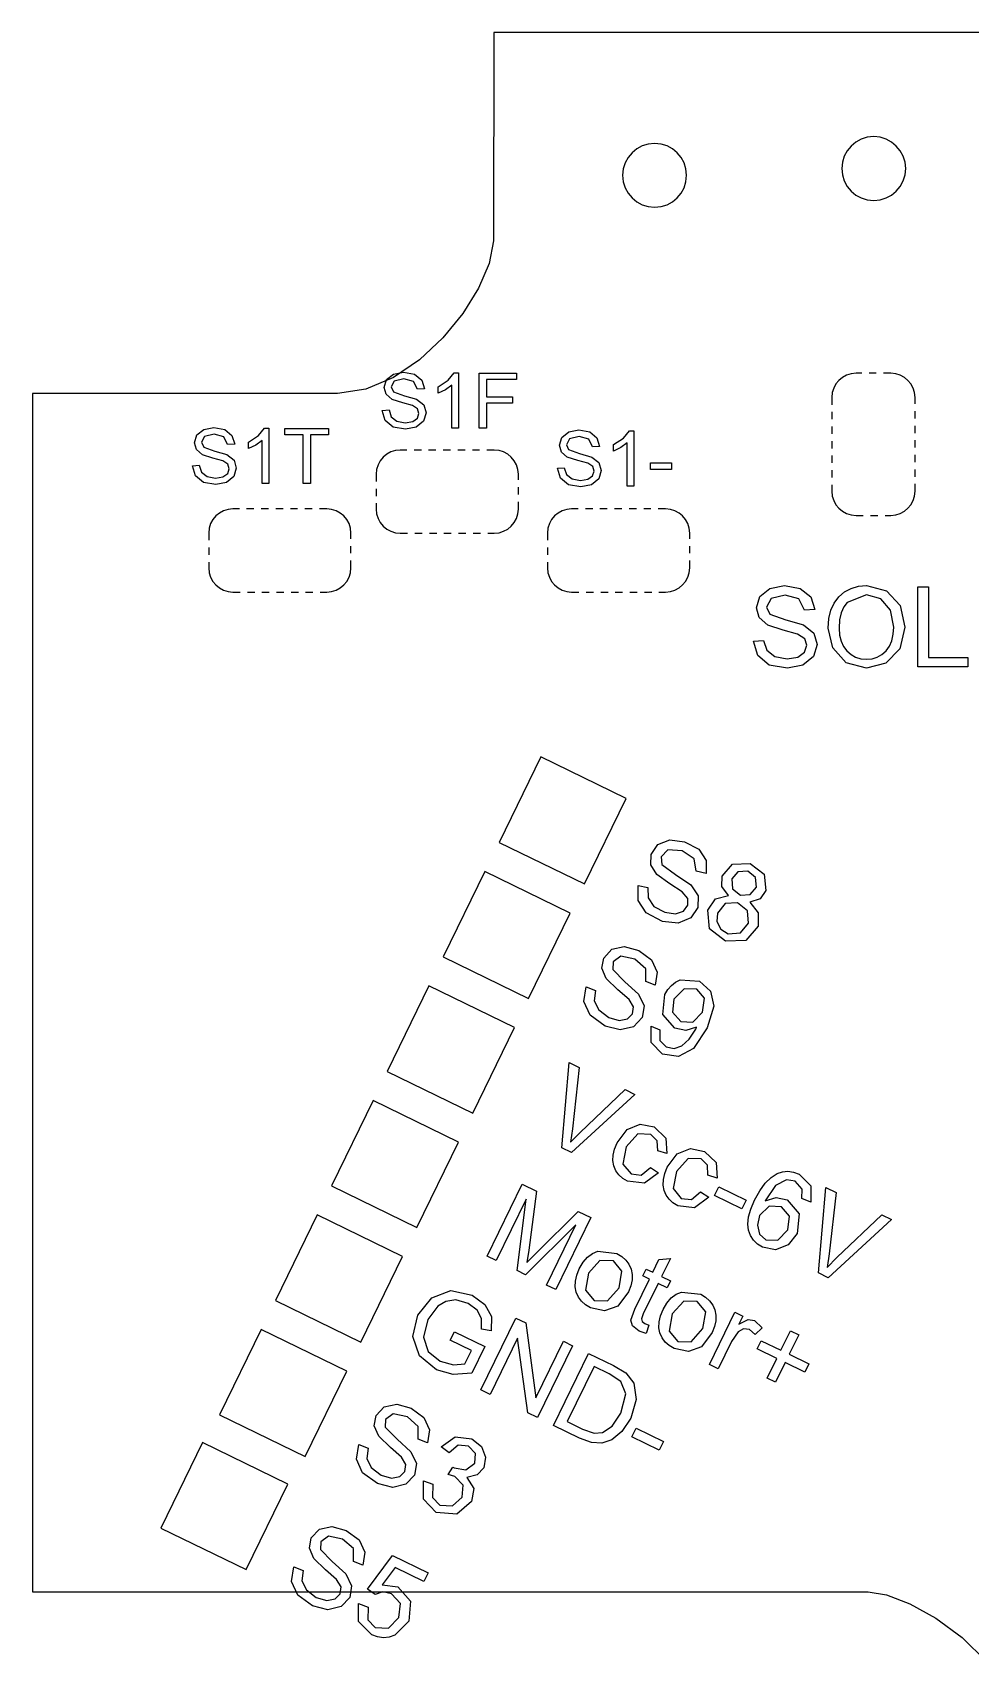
# Model space of a CAD drawing. Extents: x -47.9 to 47.9, y -14.2 to 14.3.
# Drawn here: x -47.94 to -35.06, y -9.51 to 12.88 of the extents above; entities that cross this region are included whole.
import ezdxf

# ---------------------------------------------------------------- set-up
doc = ezdxf.new("R2010")
doc.units = 0
for name, pattern in [('NEW_LINE2', [0.2, 0.1, -0.1]), ('NEW_LINE3', [0.2, 0.1, -0.1]), ('NEW_LINE4', [0.2, 0.1, -0.1]), ('NEW_LINE7', [0.2, 0.1, -0.1]), ('NEW_LINE8', [0.2, 0.1, -0.1]), ('NEW_LINE9', [0.2, 0.1, -0.1])]:
    doc.linetypes.add(name, pattern=pattern)
doc.layers.add('CAPA_1', color=7, linetype='CONTINUOUS')

msp = doc.modelspace()

# ---------------------------------------------------------------- linework, layer by layer
at = {"layer": 'CAPA_1', "color": 251}
msp.add_lwpolyline([(-24.576, 12.8772), (-41.6056, 12.8772), (-41.6116, 10.0125), (-41.6704, 9.7043), (-41.8137, 9.3643), (-42.0291, 9.0151), (-42.3042, 8.679), (-42.6267, 8.3785), (-42.9842, 8.1363), (-43.3643, 7.9746), (-43.7546, 7.9161), (-43.7546, 7.9161), (-43.8245, 7.9175), (-47.9417, 7.9147), (-47.9417, -8.5569), (-36.4625, -8.5569), (-36.211, -8.5996), (-35.8911, -8.7231), (-35.5342, -8.9211), (-35.1718, -9.1869), (-34.8352, -9.514)], dxfattribs=at)
at = {"layer": 'CAPA_1', "color": 251, "linetype": 'NEW_LINE3'}
msp.add_lwpolyline([(-36.3856, 11.4465), (-36.474, 11.4376), (-36.5563, 11.412), (-36.6308, 11.3716), (-36.6958, 11.318), (-36.7494, 11.2531), (-36.7898, 11.1786), (-36.8154, 11.0962), (-36.8243, 11.0078), (-36.8154, 10.9194), (-36.7898, 10.8371), (-36.7494, 10.7626), (-36.6958, 10.6977), (-36.6308, 10.6441), (-36.5563, 10.6037), (-36.474, 10.5781), (-36.3856, 10.5692), (-36.2972, 10.5781), (-36.2149, 10.6037), (-36.1404, 10.6441), (-36.0754, 10.6977), (-36.0218, 10.7626), (-35.9814, 10.8371), (-35.9558, 10.9194), (-35.9469, 11.0078), (-35.9558, 11.0962), (-35.9814, 11.1786), (-36.0218, 11.2531), (-36.0754, 11.318), (-36.1404, 11.3716), (-36.2149, 11.412), (-36.2972, 11.4376), (-36.3856, 11.4465)], close=True, dxfattribs=at)
at = {"layer": 'CAPA_1', "color": 251, "linetype": 'NEW_LINE4'}
msp.add_lwpolyline([(-39.3965, 11.3535), (-39.4849, 11.3446), (-39.5672, 11.319), (-39.6417, 11.2786), (-39.7067, 11.225), (-39.7603, 11.16), (-39.8007, 11.0855), (-39.8263, 11.0032), (-39.8352, 10.9148), (-39.8263, 10.8264), (-39.8007, 10.7441), (-39.7603, 10.6696), (-39.7067, 10.6046), (-39.6417, 10.551), (-39.5672, 10.5106), (-39.4849, 10.485), (-39.3965, 10.4761), (-39.3081, 10.485), (-39.2257, 10.5106), (-39.1512, 10.551), (-39.0863, 10.6046), (-39.0327, 10.6696), (-38.9923, 10.7441), (-38.9667, 10.8264), (-38.9578, 10.9148), (-38.9667, 11.0032), (-38.9923, 11.0855), (-39.0327, 11.16), (-39.0863, 11.225), (-39.1512, 11.2786), (-39.2257, 11.319), (-39.3081, 11.3446), (-39.3965, 11.3535)], close=True, dxfattribs=at)
at = {"layer": 'CAPA_1', "color": 253}
for points in [[(-43.1391, 7.681), (-43.0449, 7.6895), (-43.0137, 7.5956), (-42.9375, 7.5364), (-42.8213, 7.5138), (-42.72, 7.5309), (-42.6548, 7.578), (-42.6333, 7.6429), (-42.6539, 7.705), (-42.7221, 7.7496), (-42.8571, 7.7865), (-43.0033, 7.8338), (-43.0839, 7.9045), (-43.1105, 7.9989), (-43.0779, 8.1063), (-42.9828, 8.1821), (-42.8439, 8.208), (-42.6953, 8.1809), (-42.5964, 8.101), (-42.5592, 7.9816), (-42.6555, 7.9742), (-42.7079, 8.0825), (-42.84, 8.1191), (-42.9726, 8.0858), (-43.0142, 8.0054), (-42.9848, 7.9382), (-42.8336, 7.8842), (-42.6659, 7.8359), (-42.5683, 7.7588), (-42.5369, 7.6514), (-42.5715, 7.5376), (-42.6708, 7.4545), (-42.8167, 7.4249), (-42.9887, 7.4549), (-43.0975, 7.545), (-43.1391, 7.681)], [(-42.0882, 7.4376), (-42.1813, 7.4376), (-42.1813, 8.0306), (-42.2695, 7.9664), (-42.3676, 7.9184), (-42.3676, 8.0084), (-42.2311, 8.0973), (-42.1482, 8.1985), (-42.0882, 8.1985), (-42.0882, 7.4376)], [(-41.8065, 7.4376), (-41.8065, 8.1953), (-41.2954, 8.1953), (-41.2954, 8.1064), (-41.706, 8.1064), (-41.706, 7.8704), (-41.3504, 7.8704), (-41.3504, 7.7815), (-41.706, 7.7815), (-41.706, 7.4376), (-41.8065, 7.4376)], [(-45.7454, 6.9203), (-45.6512, 6.9288), (-45.62, 6.8349), (-45.5438, 6.7757), (-45.4276, 6.7531), (-45.3263, 6.7702), (-45.2611, 6.8173), (-45.2396, 6.8822), (-45.2602, 6.9443), (-45.3284, 6.9889), (-45.4634, 7.0258), (-45.6096, 7.0731), (-45.6902, 7.1438), (-45.7168, 7.2382), (-45.6842, 7.3456), (-45.5891, 7.4214), (-45.4502, 7.4473), (-45.3016, 7.4202), (-45.2027, 7.3403), (-45.1655, 7.2209), (-45.2618, 7.2135), (-45.3142, 7.3218), (-45.4463, 7.3584), (-45.5789, 7.3251), (-45.6205, 7.2447), (-45.5911, 7.1775), (-45.4399, 7.1235), (-45.2722, 7.0752), (-45.1746, 6.9981), (-45.1432, 6.8907), (-45.1778, 6.7769), (-45.2771, 6.6938), (-45.423, 6.6642), (-45.595, 6.6942), (-45.7038, 6.7843), (-45.7454, 6.9203)], [(-44.6945, 6.6769), (-44.7876, 6.6769), (-44.7876, 7.2699), (-44.8758, 7.2057), (-44.9739, 7.1577), (-44.9739, 7.2477), (-44.8374, 7.3366), (-44.7545, 7.4378), (-44.6945, 7.4378), (-44.6945, 6.6769)], [(-44.2255, 6.6769), (-44.2255, 7.3457), (-44.4753, 7.3457), (-44.4753, 7.4346), (-43.8752, 7.4346), (-43.8752, 7.3457), (-44.125, 7.3457), (-44.125, 6.6769), (-44.2255, 6.6769)], [(-40.7317, 6.8872), (-40.6375, 6.8957), (-40.6063, 6.8018), (-40.5301, 6.7426), (-40.4139, 6.72), (-40.3126, 6.7371), (-40.2474, 6.7842), (-40.2259, 6.8491), (-40.2465, 6.9112), (-40.3147, 6.9558), (-40.4497, 6.9927), (-40.5959, 7.04), (-40.6765, 7.1107), (-40.7031, 7.2051), (-40.6705, 7.3125), (-40.5754, 7.3883), (-40.4365, 7.4142), (-40.2879, 7.3871), (-40.189, 7.3072), (-40.1518, 7.1878), (-40.2481, 7.1804), (-40.3005, 7.2887), (-40.4326, 7.3253), (-40.5652, 7.292), (-40.6068, 7.2116), (-40.5774, 7.1444), (-40.4262, 7.0904), (-40.2585, 7.0421), (-40.1609, 6.965), (-40.1295, 6.8576), (-40.1641, 6.7438), (-40.2634, 6.6607), (-40.4093, 6.6311), (-40.5813, 6.6611), (-40.6901, 6.7512), (-40.7317, 6.8872)], [(-39.6808, 6.6438), (-39.7739, 6.6438), (-39.7739, 7.2368), (-39.8621, 7.1726), (-39.9602, 7.1246), (-39.9602, 7.2146), (-39.8237, 7.3035), (-39.7408, 7.4047), (-39.6808, 7.4047), (-39.6808, 6.6438)], [(-39.4531, 6.8713), (-39.4531, 6.9645), (-39.1652, 6.9645), (-39.1652, 6.8713), (-39.4531, 6.8713)], [(-38.0383, 4.5101), (-37.9017, 4.5224), (-37.8564, 4.3863), (-37.7459, 4.3004), (-37.5773, 4.2676), (-37.4305, 4.2924), (-37.3358, 4.3607), (-37.3046, 4.4549), (-37.3345, 4.5449), (-37.4335, 4.6096), (-37.6292, 4.6631), (-37.8413, 4.7317), (-37.9582, 4.8342), (-37.9969, 4.9711), (-37.9495, 5.1269), (-37.8116, 5.2369), (-37.6101, 5.2745), (-37.3947, 5.2351), (-37.2511, 5.1192), (-37.1972, 4.946), (-37.3368, 4.9353), (-37.4128, 5.0924), (-37.6044, 5.1456), (-37.7968, 5.0972), (-37.8572, 4.9806), (-37.8145, 4.8831), (-37.5952, 4.8048), (-37.3519, 4.7347), (-37.2105, 4.6229), (-37.1649, 4.4671), (-37.2151, 4.3021), (-37.3591, 4.1817), (-37.5707, 4.1387), (-37.8201, 4.1822), (-37.9779, 4.3129), (-38.0383, 4.5101)], [(-37.0114, 4.692), (-37.0022, 4.8212), (-36.9746, 4.9357), (-36.9286, 5.0353), (-36.8643, 5.12), (-36.7855, 5.1876), (-36.6961, 5.2359), (-36.5959, 5.2649), (-36.485, 5.2745), (-36.2105, 5.2019), (-36.0242, 4.9992), (-35.96, 4.7048), (-36.0276, 4.406), (-36.2186, 4.2065), (-36.4857, 4.1387), (-36.7633, 4.2136), (-36.9485, 4.418), (-37.0114, 4.692)], [(-35.7792, 4.1571), (-35.7792, 5.2561), (-35.6333, 5.2561), (-35.6333, 4.286), (-35.0931, 4.286), (-35.0931, 4.1571), (-35.7792, 4.1571)], [(-36.861, 4.6895), (-36.8543, 4.5956), (-36.8343, 4.5122), (-36.801, 4.4394), (-36.7543, 4.3771), (-36.6976, 4.3272), (-36.634, 4.2916), (-36.5637, 4.2701), (-36.4865, 4.263), (-36.4081, 4.2702), (-36.3369, 4.2918), (-36.273, 4.3278), (-36.2163, 4.3781), (-36.17, 4.4417), (-36.1369, 4.5174), (-36.117, 4.6052), (-36.1104, 4.7051), (-36.1557, 4.9389), (-36.2882, 5.0936), (-36.4842, 5.1486), (-36.7497, 5.0427), (-36.7984, 4.9809), (-36.8332, 4.9015), (-36.854, 4.8044), (-36.861, 4.6895)], [(-39.6223, 1.1534), (-39.4883, 1.1241), (-39.486, 0.9807), (-39.4065, 0.8655), (-39.2555, 0.7835), (-39.1081, 0.763), (-38.9972, 0.7997), (-38.9391, 0.8802), (-38.9406, 0.975), (-39.0155, 1.0665), (-39.1861, 1.1763), (-39.3678, 1.3055), (-39.4484, 1.4384), (-39.4442, 1.5807), (-39.3521, 1.715), (-39.1875, 1.7784), (-38.984, 1.7537), (-38.7904, 1.6513), (-38.6883, 1.4976), (-38.689, 1.3162), (-38.8254, 1.348), (-38.8506, 1.5207), (-39.0174, 1.629), (-39.2154, 1.6407), (-39.3081, 1.5477), (-39.2967, 1.4419), (-39.1111, 1.3013), (-38.9001, 1.1612), (-38.7989, 1.0121), (-38.8022, 0.8498), (-38.8997, 0.7075), (-39.0733, 0.636), (-39.288, 0.6586), (-39.5128, 0.7751), (-39.624, 0.9472), (-39.6223, 1.1534)], [(-38.3804, 1.0164), (-38.4728, 1.1375), (-38.4703, 1.28), (-38.3277, 1.4464), (-38.0845, 1.4555), (-37.889, 1.3062), (-37.8668, 1.0857), (-37.9449, 0.9709), (-38.0871, 0.9239), (-37.9729, 0.7764), (-37.9754, 0.5933), (-38.1414, 0.3976), (-38.4201, 0.3849), (-38.6411, 0.5555), (-38.6637, 0.8145), (-38.5578, 0.9691), (-38.3804, 1.0164)], [(-38.337, 1.2431), (-38.3281, 1.1065), (-38.2184, 1.0198), (-38.0817, 1.0281), (-37.9983, 1.1282), (-38.0092, 1.2628), (-38.116, 1.3496), (-38.2533, 1.3409), (-38.337, 1.2431)], [(-38.5322, 0.772), (-38.5403, 0.6573), (-38.4877, 0.5533), (-38.3859, 0.49), (-38.2147, 0.5013), (-38.1077, 0.6333), (-38.1205, 0.8062), (-38.2562, 0.9158), (-38.4257, 0.9033), (-38.5322, 0.772)], [(-40.3347, -0.2405), (-40.2065, -0.2894), (-40.2255, -0.4315), (-40.1638, -0.5572), (-40.0267, -0.6606), (-39.8838, -0.7026), (-39.7688, -0.6828), (-39.6994, -0.6118), (-39.6869, -0.5178), (-39.7475, -0.4162), (-39.8999, -0.2824), (-40.0605, -0.1277), (-40.1206, 0.0156), (-40.0954, 0.1557), (-39.9845, 0.2749), (-39.8123, 0.3133), (-39.6147, 0.2588), (-39.4384, 0.129), (-39.3602, -0.0382), (-39.3876, -0.2175), (-39.5178, -0.1659), (-39.5172, 0.0086), (-39.6661, 0.1404), (-39.8603, 0.1813), (-39.9657, 0.103), (-39.97, -0.0034), (-39.8072, -0.1699), (-39.6193, -0.3396), (-39.5412, -0.502), (-39.5685, -0.6621), (-39.686, -0.7884), (-39.8682, -0.8334), (-40.0772, -0.7793), (-40.2823, -0.6309), (-40.3669, -0.4443), (-40.3347, -0.2405)], [(-39.4451, -0.7836), (-39.3245, -0.8306), (-39.3259, -0.977), (-39.2368, -1.0663), (-39.1262, -1.0884), (-39.0237, -1.0535), (-38.9224, -0.9597), (-38.8319, -0.8203), (-38.8208, -0.7956), (-38.9658, -0.8413), (-39.1195, -0.811), (-39.2832, -0.621), (-39.2535, -0.3454), (-39.2131, -0.2766), (-39.1653, -0.2206), (-39.1099, -0.1773), (-39.047, -0.1467), (-38.7808, -0.1633), (-38.6302, -0.3011), (-38.5814, -0.5079), (-38.6755, -0.8058), (-38.8635, -1.0873), (-39.0691, -1.1985), (-39.2876, -1.1644), (-39.4454, -1.0078), (-39.4451, -0.7836)], [(-38.7374, -0.5895), (-38.7119, -0.3973), (-38.8157, -0.271), (-38.9884, -0.2681), (-39.1313, -0.4099), (-39.1495, -0.5903), (-39.0378, -0.7176), (-38.8709, -0.7262), (-38.7374, -0.5895)], [(-40.6723, -2.453), (-40.5722, -1.279), (-40.4306, -1.3481), (-40.5241, -2.1911), (-40.5512, -2.378), (-40.4193, -2.2423), (-39.8029, -1.6542), (-39.6695, -1.7193), (-40.5364, -2.5192), (-40.6723, -2.453)], [(-39.4533, -2.7231), (-39.3427, -2.7975), (-39.5359, -2.9404), (-39.7671, -2.9133), (-39.8339, -2.8733), (-39.8877, -2.8248), (-39.9283, -2.7678), (-39.956, -2.7024), (-39.9692, -2.6302), (-39.9661, -2.5532), (-39.9468, -2.4713), (-39.9113, -2.3844), (-39.7742, -2.2005), (-39.594, -2.1276), (-39.4022, -2.1673), (-39.2405, -2.3191), (-39.2271, -2.5327), (-39.3532, -2.4935), (-39.36, -2.3558), (-39.4458, -2.269), (-39.627, -2.2617), (-39.7855, -2.4414), (-39.8324, -2.6776), (-39.7201, -2.8132), (-39.5794, -2.8278), (-39.4533, -2.7231)], [(-38.7635, -3.0596), (-38.6529, -3.134), (-38.8461, -3.2769), (-39.0773, -3.2498), (-39.1441, -3.2098), (-39.1979, -3.1613), (-39.2385, -3.1043), (-39.2662, -3.0389), (-39.2794, -2.9667), (-39.2763, -2.8897), (-39.257, -2.8078), (-39.2215, -2.7209), (-39.0844, -2.537), (-38.9042, -2.4641), (-38.7124, -2.5038), (-38.5507, -2.6556), (-38.5373, -2.8692), (-38.6634, -2.83), (-38.6702, -2.6923), (-38.756, -2.6055), (-38.9372, -2.5982), (-39.0957, -2.7779), (-39.1426, -3.0141), (-39.0303, -3.1497), (-38.8896, -3.1643), (-38.7635, -3.0596)], [(-37.2484, -3.1991), (-37.3731, -3.1503), (-37.3686, -3.0237), (-37.4651, -2.9123), (-37.5839, -2.8945), (-37.7337, -2.9721), (-37.8794, -3.1836), (-37.7239, -3.137), (-37.5752, -3.1695), (-37.4119, -3.3599), (-37.4392, -3.6323), (-37.5635, -3.7857), (-37.7336, -3.8542), (-37.9134, -3.8191), (-37.9822, -3.7769), (-38.0374, -3.7241), (-38.0787, -3.6608), (-38.1064, -3.5869), (-38.1166, -3.5018), (-38.1061, -3.4044), (-38.0749, -3.2948), (-38.0229, -3.1729), (-37.9512, -3.0427), (-37.8757, -2.9385), (-37.7966, -2.8604), (-37.7137, -2.8082), (-37.6394, -2.7832), (-37.5639, -2.7763), (-37.4872, -2.7874), (-37.4093, -2.8166), (-37.2499, -2.9752), (-37.2484, -3.1991)], [(-41.6964, -3.9415), (-41.2146, -2.9537), (-41.0187, -3.0493), (-41.1262, -3.8625), (-41.1503, -4.0316), (-41.0202, -3.899), (-40.4473, -3.3279), (-40.2723, -3.4133), (-40.7541, -4.4011), (-40.8797, -4.3398), (-40.4766, -3.5135), (-41.168, -4.1992), (-41.2857, -4.1418), (-41.1604, -3.1612), (-41.5708, -4.0027), (-41.6964, -3.9415)], [(-38.5727, -3.1098), (-38.5135, -2.9884), (-38.1383, -3.1714), (-38.1975, -3.2929), (-38.5727, -3.1098)], [(-37.1458, -4.173), (-37.0457, -2.999), (-36.9041, -3.0681), (-36.9976, -3.9111), (-37.0247, -4.098), (-36.8928, -3.9623), (-36.2764, -3.3742), (-36.143, -3.4393), (-37.0099, -4.2392), (-37.1458, -4.173)], [(-37.9529, -3.3832), (-37.9848, -3.5161), (-37.9533, -3.6394), (-37.867, -3.7188), (-37.7042, -3.7213), (-37.5671, -3.5795), (-37.5427, -3.3916), (-37.6518, -3.2653), (-37.8202, -3.2563), (-37.9529, -3.3832)], [(-40.4305, -4.1158), (-40.3784, -4.0264), (-40.3187, -3.9566), (-40.2515, -3.9064), (-40.1766, -3.8759), (-39.9129, -3.9063), (-39.8455, -3.9466), (-39.7906, -3.9958), (-39.7484, -4.0537), (-39.7187, -4.1205), (-39.7035, -4.1932), (-39.7045, -4.2695), (-39.7217, -4.3493), (-39.7551, -4.4326), (-39.9022, -4.6293), (-40.0828, -4.6932), (-40.2769, -4.6526), (-40.3455, -4.6117), (-40.4011, -4.5623), (-40.4436, -4.5044), (-40.4731, -4.438), (-40.4876, -4.3648), (-40.4853, -4.2867), (-40.4662, -4.2037), (-40.4305, -4.1158)], [(-40.3064, -4.1765), (-40.3466, -4.4111), (-40.2284, -4.5533), (-40.0444, -4.5582), (-39.8824, -4.3785), (-39.8451, -4.1485), (-39.962, -4.007), (-40.1465, -4.0009), (-40.3064, -4.1765)], [(-39.476, -4.8904), (-39.5117, -5.0056), (-39.6083, -4.9718), (-39.7004, -4.9011), (-39.7246, -4.8212), (-39.6694, -4.6705), (-39.4682, -4.2581), (-39.5578, -4.2144), (-39.512, -4.1205), (-39.4224, -4.1642), (-39.3361, -3.9872), (-39.1791, -3.9735), (-39.301, -4.2235), (-39.1796, -4.2827), (-39.2253, -4.3765), (-39.3468, -4.3173), (-39.5513, -4.7367), (-39.5775, -4.8067), (-39.5684, -4.8405), (-39.5313, -4.8694), (-39.476, -4.8904)], [(-42.2031, -5.0977), (-42.1466, -4.9819), (-41.7286, -5.1858), (-41.9071, -5.5517), (-42.1621, -5.5702), (-42.3911, -5.5064), (-42.6251, -5.3151), (-42.7166, -5.0476), (-42.649, -4.7548), (-42.4573, -4.5149), (-42.1936, -4.4141), (-41.9032, -4.4806), (-41.7266, -4.6097), (-41.6381, -4.7725), (-41.6423, -4.9708), (-41.7759, -4.9455), (-41.7733, -4.7999), (-41.8339, -4.6849), (-41.9571, -4.5927), (-42.1252, -4.5446), (-42.2656, -4.5651), (-42.3754, -4.6326), (-42.5101, -4.8134), (-42.5729, -5.0571), (-42.5052, -5.2538), (-42.3419, -5.3869), (-42.1603, -5.4348), (-42.0037, -5.4241), (-41.9134, -5.239), (-42.2031, -5.0977)], [(-39.28, -4.677), (-39.2279, -4.5876), (-39.1682, -4.5178), (-39.101, -4.4676), (-39.0261, -4.4371), (-38.7624, -4.4675), (-38.695, -4.5078), (-38.6401, -4.557), (-38.5979, -4.6149), (-38.5682, -4.6817), (-38.553, -4.7544), (-38.554, -4.8307), (-38.5712, -4.9105), (-38.6046, -4.9938), (-38.7517, -5.1905), (-38.9323, -5.2544), (-39.1264, -5.2138), (-39.195, -5.1729), (-39.2506, -5.1235), (-39.2931, -5.0656), (-39.3226, -4.9992), (-39.3371, -4.926), (-39.3348, -4.8479), (-39.3157, -4.7649), (-39.28, -4.677)], [(-39.1559, -4.7377), (-39.1961, -4.9723), (-39.0779, -5.1145), (-38.8939, -5.1194), (-38.7319, -4.9397), (-38.6946, -4.7097), (-38.8115, -4.5682), (-38.996, -4.5621), (-39.1559, -4.7377)], [(-41.7826, -5.7827), (-41.3008, -4.7949), (-41.1666, -4.8604), (-41.0264, -5.8885), (-40.6483, -5.1132), (-40.5228, -5.1744), (-41.0046, -6.1622), (-41.1389, -6.0967), (-41.279, -5.0686), (-41.6571, -5.8439), (-41.7826, -5.7827)], [(-38.6432, -5.4307), (-38.294, -4.7147), (-38.185, -4.7678), (-38.2385, -4.8775), (-38.1122, -4.8147), (-38.0224, -4.8283), (-37.9163, -4.9276), (-38.0141, -5.0185), (-38.0903, -4.9507), (-38.173, -4.9399), (-38.2501, -4.9843), (-38.3394, -5.1158), (-38.5218, -5.4899), (-38.6432, -5.4307)], [(-37.8491, -5.6199), (-37.7172, -5.3495), (-37.9862, -5.2183), (-37.931, -5.1051), (-37.662, -5.2363), (-37.5308, -4.9673), (-37.4163, -5.0232), (-37.5475, -5.2922), (-37.2785, -5.4234), (-37.3337, -5.5365), (-37.6027, -5.4053), (-37.7346, -5.6758), (-37.8491, -5.6199)], [(-40.7849, -6.2693), (-40.3032, -5.2815), (-39.9629, -5.4475), (-39.7938, -5.5473), (-39.6835, -5.6888), (-39.6491, -5.9145), (-39.7248, -6.1684), (-39.8482, -6.355), (-39.9859, -6.4661), (-40.1195, -6.5116), (-40.2615, -6.5038), (-40.4286, -6.4431), (-40.7849, -6.2693)], [(-40.5974, -6.2173), (-40.3868, -6.32), (-40.2248, -6.3766), (-40.1112, -6.3684), (-39.978, -6.2783), (-39.859, -6.1004), (-39.7934, -5.837), (-39.8624, -5.665), (-40.0215, -5.5623), (-40.2286, -5.4613), (-40.5974, -6.2173)], [(-43.4612, -6.5315), (-43.333, -6.5803), (-43.352, -6.7225), (-43.2903, -6.8482), (-43.1532, -6.9516), (-43.0104, -6.9936), (-42.8953, -6.9738), (-42.826, -6.9028), (-42.8134, -6.8088), (-42.874, -6.7072), (-43.0264, -6.5733), (-43.187, -6.4187), (-43.2471, -6.2753), (-43.2219, -6.1353), (-43.111, -6.0161), (-42.9388, -5.9777), (-42.7413, -6.0322), (-42.5649, -6.162), (-42.4867, -6.3292), (-42.5141, -6.5085), (-42.6443, -6.4569), (-42.6438, -6.2824), (-42.7926, -6.1505), (-42.9868, -6.1097), (-43.0922, -6.188), (-43.0965, -6.2944), (-42.9338, -6.4609), (-42.7458, -6.6306), (-42.6677, -6.793), (-42.6951, -6.953), (-42.8125, -7.0793), (-42.9947, -7.1244), (-43.2037, -7.0703), (-43.4088, -6.9219), (-43.4934, -6.7352), (-43.4612, -6.5315)], [(-42.5734, -7.0328), (-42.444, -7.0755), (-42.4458, -7.2589), (-42.3453, -7.3644), (-42.1712, -7.3759), (-42.0409, -7.2575), (-42.0284, -7.0928), (-42.1407, -6.9708), (-42.2331, -6.9426), (-42.1677, -6.843), (-42.1489, -6.8539), (-41.9892, -6.8818), (-41.8665, -6.7878), (-41.8579, -6.6554), (-41.9532, -6.5548), (-42.0933, -6.542), (-42.2196, -6.647), (-42.3302, -6.5657), (-42.1367, -6.4255), (-41.9077, -6.4541), (-41.7759, -6.5613), (-41.7178, -6.7064), (-41.7437, -6.8512), (-41.8346, -6.9506), (-41.9771, -6.9843), (-41.882, -7.1346), (-41.9114, -7.3175), (-42.1128, -7.4911), (-42.3953, -7.4646), (-42.5733, -7.2817), (-42.5734, -7.0328)], [(-39.7074, -6.4276), (-39.6482, -6.3062), (-39.273, -6.4892), (-39.3322, -6.6106), (-39.7074, -6.4276)], [(-44.3518, -8.2131), (-44.2236, -8.2619), (-44.2426, -8.4041), (-44.1809, -8.5297), (-44.0438, -8.6331), (-43.9009, -8.6752), (-43.7859, -8.6553), (-43.7165, -8.5843), (-43.704, -8.4903), (-43.7646, -8.3887), (-43.917, -8.2549), (-44.0776, -8.1002), (-44.1377, -7.9569), (-44.1125, -7.8169), (-44.0016, -7.6976), (-43.8294, -7.6592), (-43.6318, -7.7137), (-43.4555, -7.8436), (-43.3773, -8.0107), (-43.4047, -8.19), (-43.5349, -8.1384), (-43.5343, -7.9639), (-43.6832, -7.8321), (-43.8774, -7.7912), (-43.9828, -7.8696), (-43.9871, -7.9759), (-43.8244, -8.1424), (-43.6364, -8.3121), (-43.5583, -8.4746), (-43.5856, -8.6346), (-43.7031, -8.7609), (-43.8853, -8.806), (-44.0943, -8.7518), (-44.2994, -8.6034), (-44.384, -8.4168), (-44.3518, -8.2131)], [(-43.4653, -8.7171), (-43.3337, -8.7693), (-43.3365, -8.9407), (-43.2346, -9.0482), (-43.0537, -9.0548), (-42.9082, -8.9089), (-42.8859, -8.7171), (-43.009, -8.5827), (-43.128, -8.558), (-43.2353, -8.5919), (-43.3417, -8.5195), (-42.9989, -8.0582), (-42.5091, -8.2971), (-42.5657, -8.4131), (-42.9586, -8.2214), (-43.1413, -8.4621), (-42.9248, -8.4906), (-42.7508, -8.6865), (-42.7744, -8.9601), (-42.9654, -9.1539), (-43.0428, -9.1811), (-43.1216, -9.1891), (-43.2017, -9.1779), (-43.2831, -9.1475), (-43.4658, -8.9648), (-43.4653, -8.7171)]]:
    msp.add_lwpolyline(points, close=True, dxfattribs=at)
at = {"layer": 'CAPA_1', "color": 251, "linetype": 'NEW_LINE2'}
msp.add_lwpolyline([(-35.8183, 6.5721), (-35.8183, 7.8616), (-35.8251, 7.9284), (-35.8445, 7.9906), (-35.8752, 8.0471), (-35.9159, 8.0963), (-35.9651, 8.137), (-36.0216, 8.1677), (-36.0838, 8.1871), (-36.1506, 8.1939), (-36.6291, 8.1939), (-36.6959, 8.1871), (-36.7582, 8.1677), (-36.8146, 8.137), (-36.8639, 8.0963), (-36.9046, 8.0471), (-36.9353, 7.9906), (-36.9547, 7.9284), (-36.9615, 7.8616), (-36.9615, 6.5721), (-36.9547, 6.5054), (-36.9353, 6.4431), (-36.9046, 6.3867), (-36.8639, 6.3375), (-36.8146, 6.2968), (-36.7582, 6.2661), (-36.6959, 6.2467), (-36.6291, 6.2399), (-36.1506, 6.2399), (-36.0838, 6.2467), (-36.0216, 6.2661), (-35.9651, 6.2968), (-35.9159, 6.3375), (-35.8752, 6.3867), (-35.8445, 6.4431), (-35.8251, 6.5054), (-35.8183, 6.5721)], close=True, dxfattribs=at)
at = {"layer": 'CAPA_1', "color": 251, "linetype": 'NEW_LINE9'}
msp.add_lwpolyline([(-41.6003, 7.1384), (-42.8897, 7.1384), (-42.9565, 7.1316), (-43.0187, 7.1122), (-43.0752, 7.0814), (-43.1244, 7.0408), (-43.1651, 6.9915), (-43.1958, 6.9351), (-43.2152, 6.8728), (-43.222, 6.8061), (-43.222, 6.3275), (-43.2152, 6.2607), (-43.1958, 6.1984), (-43.1651, 6.142), (-43.1244, 6.0927), (-43.0752, 6.052), (-43.0187, 6.0213), (-42.9565, 6.0019), (-42.8897, 5.9951), (-41.6003, 5.9951), (-41.5335, 6.0019), (-41.4713, 6.0213), (-41.4148, 6.052), (-41.3656, 6.0927), (-41.3249, 6.142), (-41.2942, 6.1984), (-41.2748, 6.2607), (-41.268, 6.3275), (-41.268, 6.8061), (-41.2748, 6.8728), (-41.2942, 6.9351), (-41.3249, 6.9915), (-41.3656, 7.0408), (-41.4148, 7.0814), (-41.4713, 7.1122), (-41.5335, 7.1316), (-41.6003, 7.1384)], close=True, dxfattribs=at)
at = {"layer": 'CAPA_1', "color": 251, "linetype": 'NEW_LINE8'}
msp.add_lwpolyline([(-43.9007, 6.3299), (-45.1902, 6.3299), (-45.2569, 6.3231), (-45.3192, 6.3037), (-45.3756, 6.2729), (-45.4248, 6.2323), (-45.4655, 6.183), (-45.4962, 6.1266), (-45.5156, 6.0643), (-45.5224, 5.9976), (-45.5224, 5.519), (-45.5156, 5.4522), (-45.4962, 5.3899), (-45.4655, 5.3335), (-45.4248, 5.2842), (-45.3756, 5.2435), (-45.3192, 5.2128), (-45.2569, 5.1934), (-45.1902, 5.1866), (-43.9007, 5.1866), (-43.8339, 5.1934), (-43.7717, 5.2128), (-43.7152, 5.2435), (-43.666, 5.2842), (-43.6253, 5.3335), (-43.5946, 5.3899), (-43.5752, 5.4522), (-43.5684, 5.519), (-43.5684, 5.9976), (-43.5752, 6.0643), (-43.5946, 6.1266), (-43.6253, 6.183), (-43.666, 6.2323), (-43.7152, 6.2729), (-43.7717, 6.3037), (-43.8339, 6.3231), (-43.9007, 6.3299)], close=True, dxfattribs=at)
at = {"layer": 'CAPA_1', "color": 251, "linetype": 'NEW_LINE7'}
msp.add_lwpolyline([(-39.2465, 6.3299), (-40.5359, 6.3299), (-40.6027, 6.3231), (-40.6649, 6.3037), (-40.7214, 6.2729), (-40.7706, 6.2323), (-40.8113, 6.183), (-40.842, 6.1266), (-40.8614, 6.0643), (-40.8682, 5.9976), (-40.8682, 5.519), (-40.8614, 5.4522), (-40.842, 5.3899), (-40.8113, 5.3335), (-40.7706, 5.2842), (-40.7214, 5.2435), (-40.6649, 5.2128), (-40.6027, 5.1934), (-40.5359, 5.1866), (-39.2465, 5.1866), (-39.1797, 5.1934), (-39.1175, 5.2128), (-39.061, 5.2435), (-39.0118, 5.2842), (-38.9711, 5.3335), (-38.9404, 5.3899), (-38.921, 5.4522), (-38.9142, 5.519), (-38.9142, 5.9976), (-38.921, 6.0643), (-38.9404, 6.1266), (-38.9711, 6.183), (-39.0118, 6.2323), (-39.061, 6.2729), (-39.1175, 6.3037), (-39.1797, 6.3231), (-39.2465, 6.3299)], close=True, dxfattribs=at)
at = {"layer": 'CAPA_1', "color": 251}
for points in [[(-40.9607, 2.9197), (-41.5333, 1.7457), (-40.3593, 1.173), (-39.7867, 2.3471), (-40.9607, 2.9197)], [(-40.9607, 2.9197), (-41.5333, 1.7457), (-40.3593, 1.173), (-39.7867, 2.3471), (-40.9607, 2.9197)], [(-41.7285, 1.3456), (-42.3011, 0.1715), (-41.127, -0.4011), (-40.5544, 0.7729), (-41.7285, 1.3456)], [(-41.7285, 1.3456), (-42.3011, 0.1715), (-41.127, -0.4011), (-40.5544, 0.7729), (-41.7285, 1.3456)], [(-42.4962, -0.2285), (-43.0688, -1.4025), (-41.8948, -1.9751), (-41.3222, -0.8011), (-42.4962, -0.2285)], [(-42.4962, -0.2285), (-43.0688, -1.4025), (-41.8948, -1.9751), (-41.3222, -0.8011), (-42.4962, -0.2285)], [(-43.264, -1.8025), (-43.8366, -2.9766), (-42.6625, -3.5492), (-42.0899, -2.3752), (-43.264, -1.8025)], [(-43.264, -1.8025), (-43.8366, -2.9766), (-42.6625, -3.5492), (-42.0899, -2.3752), (-43.264, -1.8025)], [(-44.0316, -3.3765), (-44.6042, -4.5506), (-43.4302, -5.1232), (-42.8576, -3.9491), (-44.0316, -3.3765)], [(-44.0316, -3.3765), (-44.6042, -4.5506), (-43.4302, -5.1232), (-42.8576, -3.9491), (-44.0316, -3.3765)], [(-44.7994, -4.9507), (-45.372, -6.1247), (-44.1979, -6.6973), (-43.6253, -5.5233), (-44.7994, -4.9507)], [(-44.7994, -4.9507), (-45.372, -6.1247), (-44.1979, -6.6973), (-43.6253, -5.5233), (-44.7994, -4.9507)], [(-45.6085, -6.5059), (-46.1811, -7.6799), (-45.0071, -8.2525), (-44.4345, -7.0785), (-45.6085, -6.5059)], [(-45.6085, -6.5059), (-46.1811, -7.6799), (-45.0071, -8.2525), (-44.4345, -7.0785), (-45.6085, -6.5059)]]:
    msp.add_lwpolyline(points, close=True, dxfattribs=at)

doc.saveas('drawing.dxf')
